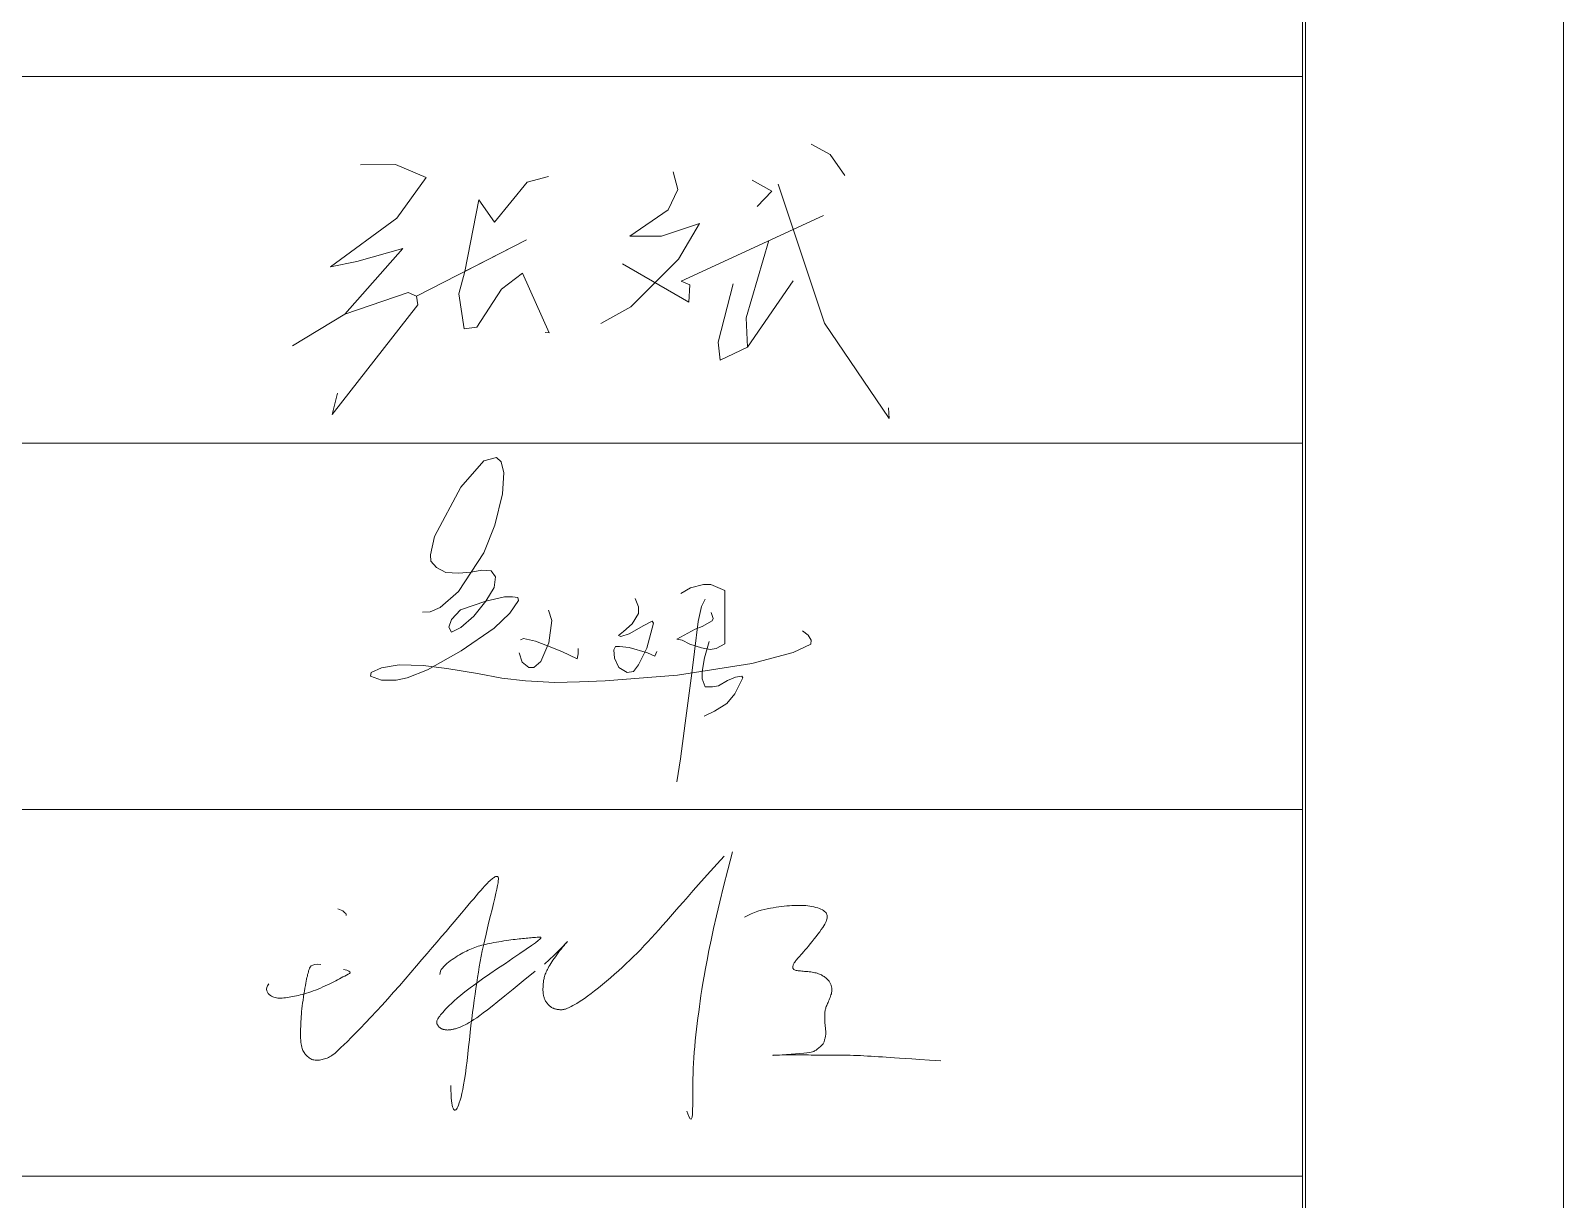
# Model space of a CAD drawing. Header units: millimetres. Extents: x 72 to 17970, y 150 to 12750.
# Drawn here: x 17083 to 17970, y 3314 to 3989 of the extents above; entities that cross this region are included whole.
import ezdxf

# ---------------------------------------------------------------- set-up
doc = ezdxf.new("R2010")
doc.units = ezdxf.units.MM
doc.linetypes.add('XKITLINE00', pattern=[0])
doc.layers.add('DrawingSheet', color=5, linetype='Continuous', lineweight=0)
doc.layers.add('OtherObjectType', color=1, linetype='Continuous', lineweight=0)

# ---------------------------------------------------------------- blocks, each defined once
blk = doc.blocks.new('*A3')
at = {"layer": 'DrawingSheet', "color": 5, "linetype": 'XKITLINE00', "lineweight": 0}
blk.add_line((17970, 150), (17970, 12750), dxfattribs=at)
blk = doc.blocks.new('*A5')
at = {"layer": 'OtherObjectType', "color": 7, "linetype": 'XKITLINE00', "lineweight": 0}
for p, q in [((17970, 150), (17970, 12750)), ((17819.07, 12608.93), (17819.07, 288)), ((17820.92, 12610.47), (17820.92, 289.54)), ((16197, 3962.71), (17819.07, 3962.71)), ((17534.91, 3923.67), (17545.99, 3917.74)), ((17274.27, 3911.62), (17294.44, 3911.91)), ((17294.44, 3911.91), (17312.35, 3904.45)), ((17545.99, 3917.74), (17554.35, 3905.51)), ((17312.35, 3904.45), (17295.35, 3880.8)), ((17351.86, 3878.46), (17370.6, 3901.75)), ((17370.6, 3901.75), (17382.95, 3905.01)), ((17455.07, 3907.56), (17457.87, 3897.41)), ((17500.86, 3902.76), (17512.27, 3896.43)), ((17457.87, 3897.41), (17452.31, 3885.73)), ((17512.27, 3896.43), (17503.79, 3887.55)), ((17515.89, 3900.47), (17542.65, 3820.15)), ((17334.68, 3850.02), (17342.74, 3891.48)), ((17342.74, 3891.48), (17351.86, 3878.46)), ((17452.31, 3885.73), (17430.03, 3870.44)), ((17295.35, 3880.8), (17256.92, 3852.7)), ((17448.41, 3870.45), (17470.27, 3877.73)), ((17470.27, 3877.73), (17458.19, 3857.14)), ((17459.73, 3844.35), (17542.08, 3882.45)), ((17306.7, 3835.74), (17370.37, 3868.24)), ((17370.37, 3868.24), (17334.68, 3850.02)), ((17430.03, 3870.44), (17448.41, 3870.45)), ((17497.41, 3823.13), (17510.55, 3867.86)), ((17298.84, 3863.34), (17265.28, 3825.25)), ((17272.18, 3855.74), (17298.84, 3863.34)), ((17298.84, 3863.34), (17298.84, 3863.34)), ((17458.19, 3857.14), (17430.61, 3829.54)), ((17256.92, 3852.7), (17272.18, 3855.74)), ((17334.68, 3850.02), (17331.23, 3837.07)), ((17355.92, 3839.81), (17367.98, 3849.07)), ((17367.98, 3849.07), (17383.45, 3814.5)), ((17425.83, 3854.5), (17464.13, 3832.22)), ((17341.51, 3817.86), (17355.92, 3839.81)), ((17464.69, 3842.29), (17459.73, 3844.35)), ((17464.13, 3832.22), (17464.69, 3842.29)), ((17489.87, 3842.91), (17481.09, 3809.06)), ((17498.11, 3806.2), (17524.59, 3844.56)), ((17307.4, 3830.74), (17257.87, 3767.38)), ((17265.28, 3825.25), (17301.79, 3837.79)), ((17301.79, 3837.79), (17306.7, 3835.74)), ((17306.7, 3835.74), (17307.4, 3830.74)), ((17331.23, 3837.07), (17334.22, 3816.92)), ((17265.28, 3825.25), (17235, 3806.98)), ((17235, 3806.98), (17265.28, 3825.25)), ((17430.61, 3829.54), (17413.27, 3819.85)), ((17498.11, 3806.2), (17497.41, 3823.13)), ((17334.22, 3816.92), (17341.51, 3817.86)), ((17383.45, 3814.5), (17381.13, 3814.72)), ((17542.65, 3820.15), (17580, 3765)), ((17481.09, 3809.06), (17482.4, 3798.75)), ((17482.4, 3798.75), (17498.11, 3806.2)), ((17257.87, 3767.38), (17260.94, 3779.7)), ((17580, 3765), (17579.58, 3771.25)), ((16197, 3750.82), (17819.07, 3750.82)), ((17352.92, 3742.48), (17345.6, 3740.56)), ((17355.65, 3740.05), (17352.92, 3742.48)), ((17345.6, 3740.56), (17332.28, 3725.34)), ((17357.21, 3733.62), (17355.65, 3740.05)), ((17356.38, 3721.45), (17357.21, 3733.62)), ((17332.28, 3725.34), (17317.09, 3696.79)), ((17352.03, 3703.29), (17356.38, 3721.45)), ((17317.09, 3696.79), (17314.68, 3686.15)), ((17345.69, 3687.35), (17352.03, 3703.29)), ((17314.68, 3686.15), (17314.98, 3682.44)), ((17314.98, 3682.44), (17318.18, 3678.87)), ((17330.89, 3664.92), (17345.69, 3687.35)), ((17318.18, 3678.87), (17323.58, 3675.98)), ((17323.58, 3675.98), (17331.02, 3675.58)), ((17331.02, 3675.58), (17338.29, 3676.13)), ((17338.29, 3676.13), (17344.39, 3677.33)), ((17344.39, 3677.33), (17349.83, 3676.95)), ((17349.83, 3676.95), (17352.37, 3673.56)), ((17352.37, 3673.56), (17351.52, 3667.33)), ((17320.45, 3655.72), (17330.89, 3664.92)), ((17351.52, 3667.33), (17346.76, 3659.33)), ((17346.76, 3659.33), (17357.5, 3661.84)), ((17357.5, 3661.84), (17362.17, 3661.84)), ((17362.17, 3661.84), (17365.32, 3661.52)), ((17365.32, 3661.52), (17365.65, 3659.74)), ((17459.64, 3663.83), (17465.09, 3667.07)), ((17465.09, 3667.07), (17472.59, 3669)), ((17472.59, 3669), (17476.82, 3669)), ((17476.82, 3669), (17484.97, 3665.6)), ((17484.97, 3665.6), (17484.97, 3634.68)), ((17310.13, 3653.13), (17314.61, 3653.25)), ((17314.61, 3653.25), (17320.45, 3655.72)), ((17326.82, 3648.82), (17332.18, 3654.46)), ((17332.18, 3654.46), (17346.76, 3659.33)), ((17346.76, 3659.33), (17339.8, 3650.83)), ((17360.66, 3652.39), (17351.66, 3643.81)), ((17365.65, 3659.74), (17360.66, 3652.39)), ((17383.01, 3654.14), (17385.03, 3648.21)), ((17433.2, 3660.97), (17435.06, 3656.06)), ((17435.06, 3656.06), (17435.06, 3652.22)), ((17471.49, 3656.31), (17469.59, 3647.61)), ((17473.71, 3660.62), (17471.49, 3656.31)), ((17478.21, 3649.37), (17477.04, 3652.78)), ((17325.41, 3644.44), (17326.82, 3648.82)), ((17326.92, 3641.54), (17325.41, 3644.44)), ((17332.38, 3644.11), (17326.92, 3641.54)), ((17339.8, 3650.83), (17332.38, 3644.11)), ((17351.66, 3643.81), (17332.48, 3630.67)), ((17385.03, 3648.21), (17383.26, 3635.39)), ((17431.32, 3646.29), (17426.45, 3641.81)), ((17429.61, 3640.56), (17438.21, 3645.29)), ((17435.06, 3652.22), (17431.32, 3646.29)), ((17438.21, 3645.29), (17443, 3647.94)), ((17443.75, 3646.71), (17439.93, 3632.28)), ((17443, 3647.94), (17443.75, 3646.71)), ((17469.59, 3647.61), (17467.42, 3630.28)), ((17467.91, 3643.15), (17471.85, 3644.7)), ((17471.85, 3644.7), (17477.6, 3647.96)), ((17477.6, 3647.96), (17478.21, 3649.37)), ((17366.73, 3637.01), (17368.54, 3637.82)), ((17368.54, 3637.82), (17375.55, 3636.24)), ((17375.55, 3636.24), (17382.44, 3633.52)), ((17383.26, 3635.39), (17378.52, 3624.57)), ((17426.45, 3641.81), (17423.57, 3639.51)), ((17423.57, 3639.51), (17424.88, 3638.93)), ((17424.88, 3638.93), (17429.61, 3640.56)), ((17457.26, 3637.49), (17467.91, 3643.15)), ((17460.39, 3636.87), (17457.26, 3637.49)), ((17464.78, 3634.64), (17460.39, 3636.87)), ((17475.96, 3636.04), (17473.24, 3626.66)), ((17484.97, 3634.68), (17479.91, 3632.13)), ((17533.26, 3639.75), (17529.87, 3642.21)), ((17535, 3636.92), (17533.26, 3639.75)), ((17534.75, 3634.59), (17535, 3636.92)), ((17332.48, 3630.67), (17313.01, 3619.7)), ((17367.73, 3624.14), (17366.07, 3629.55)), ((17382.44, 3633.52), (17390.82, 3630.31)), ((17390.82, 3630.31), (17399.54, 3626.15)), ((17399.54, 3626.15), (17400.2, 3629.02)), ((17400.2, 3629.02), (17400.2, 3632.13)), ((17420.82, 3631.2), (17421.84, 3633.25)), ((17421.19, 3626.5), (17420.82, 3631.2)), ((17423.78, 3621.1), (17421.19, 3626.5)), ((17421.84, 3633.25), (17424.04, 3633.25)), ((17424.04, 3633.25), (17429.7, 3632.53)), ((17429.7, 3632.53), (17440.23, 3629.57)), ((17439.93, 3632.28), (17435.05, 3622.54)), ((17440.23, 3629.57), (17444.43, 3627.66)), ((17444.43, 3627.66), (17445.72, 3630.23)), ((17471.52, 3632.41), (17464.78, 3634.64)), ((17467.42, 3630.28), (17465.93, 3617.86)), ((17476.47, 3631.49), (17471.52, 3632.41)), ((17473.24, 3626.66), (17471.86, 3618.8)), ((17479.91, 3632.13), (17476.47, 3631.49)), ((17500.56, 3623.42), (17524.5, 3629.69)), ((17524.5, 3629.69), (17534.75, 3634.59)), ((17280, 3616.08), (17280.44, 3618.1)), ((17280.44, 3618.1), (17286.51, 3620.86)), ((17286.51, 3620.86), (17296.6, 3622.65)), ((17296.6, 3622.65), (17310.48, 3622.27)), ((17313.01, 3619.7), (17301.25, 3615.1)), ((17310.48, 3622.27), (17324.29, 3620.5)), ((17324.29, 3620.5), (17341.92, 3617.65)), ((17341.92, 3617.65), (17356.11, 3614.89)), ((17371.57, 3621.08), (17367.73, 3624.14)), ((17374.59, 3621.08), (17371.57, 3621.08)), ((17378.52, 3624.57), (17374.59, 3621.08)), ((17428.5, 3618.21), (17423.78, 3621.1)), ((17432.11, 3618.83), (17428.5, 3618.21)), ((17435.05, 3622.54), (17432.11, 3618.83)), ((17457.66, 3616.64), (17500.56, 3623.42)), ((17465.93, 3617.86), (17462.16, 3588.88)), ((17471.86, 3618.8), (17471.98, 3614.55)), ((17286.37, 3613.65), (17280, 3616.08)), ((17294.82, 3613.65), (17286.37, 3613.65)), ((17301.25, 3615.1), (17294.82, 3613.65)), ((17356.11, 3614.89), (17369.77, 3613.3)), ((17369.77, 3613.3), (17386.68, 3612.42)), ((17386.68, 3612.42), (17400.9, 3612.77)), ((17400.9, 3612.77), (17415.89, 3613.36)), ((17415.89, 3613.36), (17457.66, 3616.64)), ((17471.98, 3614.55), (17473.71, 3609.93)), ((17473.71, 3609.93), (17477.84, 3609.93)), ((17477.84, 3609.93), (17481.43, 3610.39)), ((17481.43, 3610.39), (17486.57, 3613.6)), ((17486.57, 3613.6), (17491.15, 3615.4)), ((17495.36, 3615.01), (17490.87, 3605.74)), ((17491.15, 3615.4), (17494.77, 3615.98)), ((17494.77, 3615.98), (17495.36, 3615.01)), ((17486.14, 3600.2), (17479.1, 3595.86)), ((17490.87, 3605.74), (17486.14, 3600.2)), ((17479.1, 3595.86), (17473, 3592.87)), ((17462.16, 3588.88), (17459.43, 3568.32)), ((17459.43, 3568.32), (17457.16, 3555)), ((16197, 3538.93), (17819.07, 3538.93)), ((17480.56, 3507.47), (17484.72, 3512)), ((17489.45, 3514.45), (17486.7, 3504.06)), ((17473.14, 3499.27), (17476.71, 3503.24)), ((17476.71, 3503.24), (17480.56, 3507.47)), ((17486.7, 3504.06), (17484.26, 3494.47)), ((17343.84, 3492.15), (17344.96, 3493.43)), ((17344.96, 3493.43), (17345.97, 3494.55)), ((17345.97, 3494.55), (17346.88, 3495.53)), ((17346.88, 3495.53), (17347.69, 3496.38)), ((17347.69, 3496.38), (17348.41, 3497.1)), ((17348.41, 3497.1), (17349.06, 3497.72)), ((17349.06, 3497.72), (17349.65, 3498.25)), ((17349.65, 3498.25), (17350.18, 3498.7)), ((17350.18, 3498.7), (17350.68, 3499.09)), ((17350.68, 3499.09), (17351.14, 3499.43)), ((17351.14, 3499.43), (17351.56, 3499.72)), ((17351.56, 3499.72), (17351.96, 3499.95)), ((17351.96, 3499.95), (17352.33, 3500.13)), ((17352.33, 3500.13), (17352.67, 3500.25)), ((17353.17, 3492.93), (17352.62, 3490.49)), ((17352.67, 3500.25), (17352.98, 3500.31)), ((17352.98, 3500.31), (17353.25, 3500.3)), ((17353.58, 3494.94), (17353.17, 3492.93)), ((17353.25, 3500.3), (17353.5, 3500.22)), ((17353.5, 3500.22), (17353.72, 3500.07)), ((17353.85, 3496.54), (17353.58, 3494.94)), ((17353.72, 3500.07), (17353.9, 3499.79)), ((17354, 3497.77), (17353.85, 3496.54)), ((17353.9, 3499.79), (17354.01, 3499.35)), ((17354.05, 3498.69), (17354, 3497.77)), ((17354.01, 3499.35), (17354.05, 3498.69)), ((17466.72, 3492.05), (17469.82, 3495.55)), ((17469.82, 3495.55), (17473.14, 3499.27)), ((17484.26, 3494.47), (17482.1, 3485.64)), ((17336.45, 3483.46), (17338.16, 3485.49)), ((17338.16, 3485.49), (17339.75, 3487.37)), ((17339.75, 3487.37), (17341.23, 3489.12)), ((17341.23, 3489.12), (17342.59, 3490.71)), ((17342.59, 3490.71), (17343.84, 3492.15)), ((17351.18, 3484.53), (17350.34, 3481.17)), ((17351.95, 3487.66), (17351.18, 3484.53)), ((17352.62, 3490.49), (17351.95, 3487.66)), ((17458.47, 3482.62), (17461.07, 3485.61)), ((17461.07, 3485.61), (17463.81, 3488.74)), ((17463.81, 3488.74), (17466.72, 3492.05)), ((17482.1, 3485.64), (17480.19, 3477.55)), ((17261.09, 3481.56), (17262.17, 3481.19)), ((17262.17, 3481.19), (17263.14, 3480.76)), ((17263.14, 3480.76), (17263.99, 3480.3)), ((17263.99, 3480.3), (17264.71, 3479.8)), ((17264.71, 3479.8), (17265.29, 3479.28)), ((17265.29, 3479.28), (17265.72, 3478.75)), ((17265.72, 3478.75), (17265.99, 3478.21)), ((17265.99, 3478.21), (17266.08, 3477.68)), ((17328.45, 3474.01), (17330.62, 3476.57)), ((17330.62, 3476.57), (17332.68, 3478.99)), ((17332.68, 3478.99), (17334.62, 3481.29)), ((17334.62, 3481.29), (17336.45, 3483.46)), ((17349.47, 3477.65), (17348.58, 3474.06)), ((17350.34, 3481.17), (17349.47, 3477.65)), ((17451.25, 3474.36), (17453.57, 3477.01)), ((17453.57, 3477.01), (17455.97, 3479.76)), ((17455.97, 3479.76), (17458.47, 3482.62)), ((17480.19, 3477.55), (17478.52, 3470.16)), ((17496.41, 3476.68), (17498.36, 3477.75)), ((17498.36, 3477.75), (17500.29, 3478.67)), ((17500.29, 3478.67), (17502.2, 3479.45)), ((17502.2, 3479.45), (17504.09, 3480.11)), ((17504.09, 3480.11), (17505.96, 3480.67)), ((17505.96, 3480.67), (17507.79, 3481.14)), ((17507.79, 3481.14), (17509.59, 3481.54)), ((17509.59, 3481.54), (17511.34, 3481.88)), ((17511.34, 3481.88), (17513.04, 3482.18)), ((17513.04, 3482.18), (17514.69, 3482.45)), ((17514.69, 3482.45), (17516.3, 3482.68)), ((17516.3, 3482.68), (17517.87, 3482.88)), ((17517.87, 3482.88), (17519.4, 3483.05)), ((17519.4, 3483.05), (17520.9, 3483.19)), ((17520.9, 3483.19), (17522.36, 3483.3)), ((17522.36, 3483.3), (17523.79, 3483.4)), ((17523.79, 3483.4), (17525.18, 3483.47)), ((17525.18, 3483.47), (17526.56, 3483.52)), ((17526.56, 3483.52), (17527.9, 3483.54)), ((17527.9, 3483.54), (17529.22, 3483.53)), ((17529.22, 3483.53), (17530.51, 3483.48)), ((17530.51, 3483.48), (17531.77, 3483.4)), ((17531.77, 3483.4), (17533.01, 3483.28)), ((17533.01, 3483.28), (17534.23, 3483.12)), ((17534.23, 3483.12), (17535.42, 3482.9)), ((17535.42, 3482.9), (17536.57, 3482.65)), ((17536.57, 3482.65), (17537.68, 3482.36)), ((17537.68, 3482.36), (17538.73, 3482.03)), ((17538.73, 3482.03), (17539.71, 3481.67)), ((17539.71, 3481.67), (17540.6, 3481.29)), ((17540.6, 3481.29), (17541.41, 3480.89)), ((17541.41, 3480.89), (17542.1, 3480.47)), ((17542.1, 3480.47), (17542.69, 3480.03)), ((17542.69, 3480.03), (17543.16, 3479.58)), ((17543.16, 3479.58), (17543.53, 3479.12)), ((17543.53, 3479.12), (17543.82, 3478.65)), ((17543.82, 3478.65), (17544.02, 3478.16)), ((17544.07, 3475.53), (17543.9, 3474.93)), ((17544.02, 3478.16), (17544.15, 3477.66)), ((17544.17, 3476.1), (17544.07, 3475.53)), ((17544.15, 3477.66), (17544.21, 3477.15)), ((17544.21, 3476.63), (17544.17, 3476.1)), ((17544.21, 3477.15), (17544.21, 3476.63)), ((17321.2, 3465.51), (17323.74, 3468.48)), ((17323.74, 3468.48), (17326.15, 3471.31)), ((17326.15, 3471.31), (17328.45, 3474.01)), ((17346.87, 3466.95), (17346.1, 3463.58)), ((17347.7, 3470.47), (17346.87, 3466.95)), ((17348.58, 3474.06), (17347.7, 3470.47)), ((17442.57, 3464.67), (17444.68, 3466.98)), ((17444.68, 3466.98), (17446.81, 3469.35)), ((17446.81, 3469.35), (17449, 3471.81)), ((17449, 3471.81), (17451.25, 3474.36)), ((17478.52, 3470.16), (17477.06, 3463.43)), ((17538.86, 3466.91), (17537.79, 3465.51)), ((17539.87, 3468.27), (17538.86, 3466.91)), ((17540.8, 3469.55), (17539.87, 3468.27)), ((17541.61, 3470.73), (17540.8, 3469.55)), ((17542.3, 3471.78), (17541.61, 3470.73)), ((17542.86, 3472.71), (17542.3, 3471.78)), ((17543.3, 3473.53), (17542.86, 3472.71)), ((17543.65, 3474.27), (17543.3, 3473.53)), ((17543.9, 3474.93), (17543.65, 3474.27)), ((17312.84, 3455.72), (17315.76, 3459.13)), ((17315.76, 3459.13), (17318.54, 3462.39)), ((17318.54, 3462.39), (17321.2, 3465.51)), ((17335.57, 3457.12), (17336.55, 3457.59)), ((17336.55, 3457.59), (17337.53, 3458.03)), ((17337.53, 3458.03), (17338.5, 3458.44)), ((17338.5, 3458.44), (17339.46, 3458.83)), ((17339.46, 3458.83), (17340.43, 3459.19)), ((17340.43, 3459.19), (17341.4, 3459.53)), ((17341.4, 3459.53), (17342.38, 3459.85)), ((17342.38, 3459.85), (17343.37, 3460.15)), ((17343.37, 3460.15), (17344.39, 3460.44)), ((17344.39, 3460.44), (17345.44, 3460.71)), ((17345.39, 3460.32), (17344.73, 3457.16)), ((17346.1, 3463.58), (17345.39, 3460.32)), ((17345.44, 3460.71), (17346.53, 3460.98)), ((17346.53, 3460.98), (17347.67, 3461.23)), ((17347.67, 3461.23), (17348.86, 3461.48)), ((17348.86, 3461.48), (17350.13, 3461.73)), ((17350.13, 3461.73), (17351.46, 3461.98)), ((17351.46, 3461.98), (17352.85, 3462.23)), ((17352.85, 3462.23), (17354.28, 3462.48)), ((17354.28, 3462.48), (17355.73, 3462.71)), ((17355.73, 3462.71), (17357.17, 3462.94)), ((17357.17, 3462.94), (17358.6, 3463.16)), ((17358.6, 3463.16), (17359.99, 3463.36)), ((17359.99, 3463.36), (17361.32, 3463.54)), ((17361.32, 3463.54), (17362.58, 3463.71)), ((17362.58, 3463.71), (17363.77, 3463.86)), ((17363.77, 3463.86), (17364.91, 3463.99)), ((17364.91, 3463.99), (17365.99, 3464.11)), ((17365.99, 3464.11), (17367.04, 3464.22)), ((17370.13, 3458.17), (17366.5, 3455.69)), ((17367.04, 3464.22), (17368.06, 3464.33)), ((17368.06, 3464.33), (17369.05, 3464.42)), ((17369.05, 3464.42), (17370.04, 3464.52)), ((17370.04, 3464.52), (17371.02, 3464.61)), ((17373.15, 3460.27), (17370.13, 3458.17)), ((17371.02, 3464.61), (17371.98, 3464.71)), ((17371.98, 3464.71), (17372.93, 3464.8)), ((17372.93, 3464.8), (17373.86, 3464.88)), ((17375.43, 3461.92), (17373.15, 3460.27)), ((17373.86, 3464.88), (17374.75, 3464.96)), ((17374.75, 3464.96), (17375.59, 3465.03)), ((17377.03, 3463.16), (17375.43, 3461.92)), ((17375.59, 3465.03), (17376.39, 3465.1)), ((17376.39, 3465.1), (17377.13, 3465.15)), ((17378.02, 3464.05), (17377.03, 3463.16)), ((17377.13, 3465.15), (17377.8, 3465.18)), ((17377.8, 3465.18), (17378.31, 3465.15)), ((17378.51, 3464.63), (17378.02, 3464.05)), ((17378.31, 3465.15), (17378.57, 3464.98)), ((17378.57, 3464.98), (17378.51, 3464.63)), ((17388.29, 3456.73), (17390.09, 3458.53)), ((17390.29, 3458.27), (17389.41, 3457.15)), ((17390.09, 3458.53), (17391.54, 3460.03)), ((17391.17, 3459.36), (17390.29, 3458.27)), ((17392.01, 3460.37), (17391.17, 3459.36)), ((17391.54, 3460.03), (17392.63, 3461.2)), ((17392.74, 3461.25), (17392.01, 3460.37)), ((17392.63, 3461.2), (17393.39, 3462.04)), ((17393.34, 3461.96), (17392.74, 3461.25)), ((17393.74, 3462.44), (17393.34, 3461.96)), ((17393.39, 3462.04), (17393.81, 3462.52)), ((17393.92, 3462.64), (17393.74, 3462.44)), ((17393.81, 3462.52), (17393.92, 3462.64)), ((17434.32, 3455.99), (17436.38, 3458.1)), ((17436.38, 3458.1), (17438.44, 3460.24)), ((17438.44, 3460.24), (17440.5, 3462.43)), ((17440.5, 3462.43), (17442.57, 3464.67)), ((17475.8, 3457.35), (17474.72, 3451.87)), ((17477.06, 3463.43), (17475.8, 3457.35)), ((17531.43, 3457.73), (17530.55, 3456.72)), ((17532.38, 3458.83), (17531.43, 3457.73)), ((17533.38, 3460.02), (17532.38, 3458.83)), ((17534.45, 3461.32), (17533.38, 3460.02)), ((17535.56, 3462.68), (17534.45, 3461.32)), ((17536.68, 3464.09), (17535.56, 3462.68)), ((17537.79, 3465.51), (17536.68, 3464.09)), ((17245.8, 3448.49), (17245.2, 3447.89)), ((17246.66, 3448.97), (17245.8, 3448.49)), ((17247.84, 3449.31), (17246.66, 3448.97)), ((17249.41, 3449.46), (17247.84, 3449.31)), ((17251.43, 3449.4), (17249.41, 3449.46)), ((17303.42, 3444.73), (17306.65, 3448.49)), ((17306.65, 3448.49), (17309.8, 3452.16)), ((17309.8, 3452.16), (17312.84, 3455.72)), ((17322.41, 3448.16), (17323.27, 3449.01)), ((17323.27, 3449.01), (17324.21, 3449.84)), ((17324.21, 3449.84), (17325.2, 3450.63)), ((17325.2, 3450.63), (17326.22, 3451.41)), ((17326.22, 3451.41), (17327.25, 3452.16)), ((17327.25, 3452.16), (17328.3, 3452.89)), ((17328.3, 3452.89), (17329.36, 3453.59)), ((17329.36, 3453.59), (17330.42, 3454.26)), ((17330.42, 3454.26), (17331.48, 3454.9)), ((17331.48, 3454.9), (17332.52, 3455.5)), ((17332.52, 3455.5), (17333.56, 3456.08)), ((17333.56, 3456.08), (17334.57, 3456.61)), ((17334.57, 3456.61), (17335.57, 3457.12)), ((17343.55, 3451.04), (17343.01, 3448.01)), ((17344.12, 3454.08), (17343.55, 3451.04)), ((17344.73, 3457.16), (17344.12, 3454.08)), ((17358.06, 3450), (17353.57, 3446.97)), ((17362.42, 3452.94), (17358.06, 3450)), ((17366.5, 3455.69), (17362.42, 3452.94)), ((17380.66, 3449.63), (17383.58, 3452.26)), ((17383.8, 3448.98), (17383.3, 3448.12)), ((17383.58, 3452.26), (17386.12, 3454.63)), ((17384.34, 3449.88), (17383.8, 3448.98)), ((17384.94, 3450.82), (17384.34, 3449.88)), ((17385.57, 3451.8), (17384.94, 3450.82)), ((17386.25, 3452.82), (17385.57, 3451.8)), ((17386.12, 3454.63), (17388.29, 3456.73)), ((17386.98, 3453.86), (17386.25, 3452.82)), ((17387.75, 3454.94), (17386.98, 3453.86)), ((17388.56, 3456.03), (17387.75, 3454.94)), ((17389.41, 3457.15), (17388.56, 3456.03)), ((17425.8, 3447.8), (17427.99, 3449.83)), ((17427.99, 3449.83), (17430.13, 3451.87)), ((17430.13, 3451.87), (17432.24, 3453.92)), ((17432.24, 3453.92), (17434.32, 3455.99)), ((17474.72, 3451.87), (17473.79, 3446.97)), ((17524.47, 3448.7), (17524.39, 3448.31)), ((17524.59, 3449.09), (17524.47, 3448.7)), ((17524.75, 3449.48), (17524.59, 3449.09)), ((17524.94, 3449.88), (17524.75, 3449.48)), ((17525.18, 3450.29), (17524.94, 3449.88)), ((17525.46, 3450.73), (17525.18, 3450.29)), ((17525.79, 3451.19), (17525.46, 3450.73)), ((17526.17, 3451.69), (17525.79, 3451.19)), ((17526.61, 3452.23), (17526.17, 3451.69)), ((17527.11, 3452.82), (17526.61, 3452.23)), ((17527.67, 3453.47), (17527.11, 3452.82)), ((17528.3, 3454.17), (17527.67, 3453.47)), ((17528.99, 3454.95), (17528.3, 3454.17)), ((17529.74, 3455.79), (17528.99, 3454.95)), ((17530.55, 3456.72), (17529.74, 3455.79)), ((17242.89, 3439.73), (17242.65, 3438.49)), ((17243.11, 3440.82), (17242.89, 3439.73)), ((17243.32, 3441.8), (17243.11, 3440.82)), ((17243.53, 3442.68), (17243.32, 3441.8)), ((17243.72, 3443.5), (17243.53, 3442.68)), ((17243.92, 3444.27), (17243.72, 3443.5)), ((17244.11, 3445.01), (17243.92, 3444.27)), ((17244.3, 3445.74), (17244.11, 3445.01)), ((17244.51, 3446.49), (17244.3, 3445.74)), ((17244.79, 3447.21), (17244.51, 3446.49)), ((17245.2, 3447.89), (17244.79, 3447.21)), ((17258.84, 3439.38), (17259.95, 3439.95)), ((17259.95, 3439.95), (17261.02, 3440.52)), ((17261.02, 3440.52), (17262.07, 3441.07)), ((17262.07, 3441.07), (17263.11, 3441.61)), ((17263.11, 3441.61), (17264.14, 3442.14)), ((17264.14, 3442.14), (17265.17, 3442.66)), ((17266.37, 3446.04), (17264.36, 3446.51)), ((17265.17, 3442.66), (17266.19, 3443.16)), ((17266.19, 3443.16), (17267.12, 3443.66)), ((17267.61, 3445.57), (17266.37, 3446.04)), ((17267.12, 3443.66), (17267.84, 3444.14)), ((17268.19, 3445.1), (17267.61, 3445.57)), ((17267.84, 3444.14), (17268.23, 3444.62)), ((17268.23, 3444.62), (17268.19, 3445.1)), ((17296.78, 3437.09), (17300.12, 3440.92)), ((17300.12, 3440.92), (17303.42, 3444.73)), ((17320.23, 3443.48), (17320.29, 3444.48)), ((17320.29, 3444.48), (17320.57, 3445.45)), ((17320.57, 3445.45), (17321.03, 3446.38)), ((17321.03, 3446.38), (17321.65, 3447.29)), ((17321.65, 3447.29), (17322.41, 3448.16)), ((17344.88, 3441), (17341, 3438.26)), ((17341.99, 3441.88), (17341.5, 3438.74)), ((17342.49, 3444.96), (17341.99, 3441.88)), ((17343.01, 3448.01), (17342.49, 3444.96)), ((17349.12, 3443.94), (17344.88, 3441)), ((17353.57, 3446.97), (17349.12, 3443.94)), ((17362.62, 3435.1), (17368.42, 3439.86)), ((17368.42, 3439.86), (17375.3, 3445.54)), ((17380.2, 3440.14), (17380.12, 3439.56)), ((17380.3, 3440.71), (17380.2, 3440.14)), ((17380.42, 3441.29), (17380.3, 3440.71)), ((17380.57, 3441.88), (17380.42, 3441.29)), ((17380.73, 3442.48), (17380.57, 3441.88)), ((17380.93, 3443.1), (17380.73, 3442.48)), ((17381.16, 3443.73), (17380.93, 3443.1)), ((17381.42, 3444.39), (17381.16, 3443.73)), ((17381.72, 3445.07), (17381.42, 3444.39)), ((17382.05, 3445.78), (17381.72, 3445.07)), ((17382.43, 3446.53), (17382.05, 3445.78)), ((17382.84, 3447.3), (17382.43, 3446.53)), ((17383.3, 3448.12), (17382.84, 3447.3)), ((17414.19, 3437.73), (17416.53, 3439.67)), ((17416.53, 3439.67), (17418.89, 3441.67)), ((17418.89, 3441.67), (17421.24, 3443.71)), ((17421.24, 3443.71), (17423.55, 3445.76)), ((17423.55, 3445.76), (17425.8, 3447.8)), ((17472.99, 3442.55), (17472.3, 3438.55)), ((17473.79, 3446.97), (17472.99, 3442.55)), ((17524.39, 3448.31), (17524.35, 3447.94)), ((17524.35, 3447.94), (17524.37, 3447.59)), ((17524.37, 3447.59), (17524.43, 3447.25)), ((17524.43, 3447.25), (17524.56, 3446.94)), ((17524.56, 3446.94), (17524.75, 3446.67)), ((17524.75, 3446.67), (17525.01, 3446.43)), ((17525.01, 3446.43), (17525.34, 3446.23)), ((17525.34, 3446.23), (17525.75, 3446.06)), ((17525.75, 3446.06), (17526.22, 3445.93)), ((17526.22, 3445.93), (17526.76, 3445.82)), ((17526.76, 3445.82), (17527.35, 3445.73)), ((17527.35, 3445.73), (17528.01, 3445.65)), ((17528.01, 3445.65), (17528.73, 3445.59)), ((17528.73, 3445.59), (17529.49, 3445.52)), ((17529.49, 3445.52), (17530.31, 3445.45)), ((17530.31, 3445.45), (17531.16, 3445.38)), ((17531.16, 3445.38), (17532.03, 3445.3)), ((17532.03, 3445.3), (17532.92, 3445.21)), ((17532.92, 3445.21), (17533.81, 3445.11)), ((17533.81, 3445.11), (17534.68, 3445.01)), ((17534.68, 3445.01), (17535.53, 3444.88)), ((17535.53, 3444.88), (17536.34, 3444.75)), ((17536.34, 3444.75), (17537.1, 3444.6)), ((17537.1, 3444.6), (17537.81, 3444.43)), ((17537.81, 3444.43), (17538.49, 3444.24)), ((17538.49, 3444.24), (17539.12, 3444.03)), ((17539.12, 3444.03), (17539.72, 3443.81)), ((17539.72, 3443.81), (17540.3, 3443.56)), ((17540.3, 3443.56), (17540.86, 3443.28)), ((17540.86, 3443.28), (17541.4, 3442.99)), ((17541.4, 3442.99), (17541.92, 3442.66)), ((17541.92, 3442.66), (17542.44, 3442.32)), ((17542.44, 3442.32), (17542.93, 3441.96)), ((17542.93, 3441.96), (17543.4, 3441.59)), ((17543.4, 3441.59), (17543.84, 3441.2)), ((17543.84, 3441.2), (17544.25, 3440.82)), ((17544.25, 3440.82), (17544.63, 3440.43)), ((17544.63, 3440.43), (17544.97, 3440.04)), ((17544.97, 3440.04), (17545.27, 3439.66)), ((17545.27, 3439.66), (17545.53, 3439.29)), ((17220.1, 3436.01), (17220, 3435.04)), ((17220, 3435.04), (17220.14, 3434.14)), ((17220.47, 3437.07), (17220.1, 3436.01)), ((17220.14, 3434.14), (17220.47, 3433.33)), ((17221.17, 3438.21), (17220.47, 3437.07)), ((17220.47, 3433.33), (17220.94, 3432.62)), ((17220.94, 3432.62), (17221.52, 3431.99)), ((17221.52, 3431.99), (17222.16, 3431.45)), ((17222.16, 3431.45), (17222.82, 3431.01)), ((17222.82, 3431.01), (17223.51, 3430.66)), ((17233.99, 3430.58), (17235.05, 3430.77)), ((17235.05, 3430.77), (17236.13, 3430.98)), ((17236.13, 3430.98), (17237.23, 3431.21)), ((17237.23, 3431.21), (17238.34, 3431.45)), ((17238.34, 3431.45), (17239.48, 3431.72)), ((17239.48, 3431.72), (17240.64, 3432.02)), ((17240.64, 3432.02), (17241.83, 3432.34)), ((17241.58, 3432.29), (17241.31, 3430.56)), ((17241.85, 3433.98), (17241.58, 3432.29)), ((17241.83, 3432.34), (17243.06, 3432.71)), ((17242.12, 3435.6), (17241.85, 3433.98)), ((17242.39, 3437.11), (17242.12, 3435.6)), ((17242.65, 3438.49), (17242.39, 3437.11)), ((17243.06, 3432.71), (17244.32, 3433.11)), ((17244.32, 3433.11), (17245.62, 3433.55)), ((17245.62, 3433.55), (17246.97, 3434.05)), ((17246.97, 3434.05), (17248.34, 3434.58)), ((17248.34, 3434.58), (17249.73, 3435.14)), ((17249.73, 3435.14), (17251.13, 3435.73)), ((17251.13, 3435.73), (17252.51, 3436.34)), ((17252.51, 3436.34), (17253.87, 3436.95)), ((17253.87, 3436.95), (17255.2, 3437.57)), ((17255.2, 3437.57), (17256.47, 3438.19)), ((17256.47, 3438.19), (17257.68, 3438.79)), ((17257.68, 3438.79), (17258.84, 3439.38)), ((17290.07, 3429.52), (17293.43, 3433.28)), ((17293.43, 3433.28), (17296.78, 3437.09)), ((17332.24, 3431.6), (17330.14, 3429.84)), ((17334.71, 3433.57), (17332.24, 3431.6)), ((17337.62, 3435.79), (17334.71, 3433.57)), ((17341, 3438.26), (17337.62, 3435.79)), ((17340.53, 3432.2), (17340.05, 3428.79)), ((17341.01, 3435.51), (17340.53, 3432.2)), ((17341.5, 3438.74), (17341.01, 3435.51)), ((17353.74, 3427.89), (17357.77, 3431.14)), ((17357.77, 3431.14), (17362.62, 3435.1)), ((17379.83, 3435.49), (17379.82, 3434.92)), ((17379.82, 3434.92), (17379.83, 3434.35)), ((17379.84, 3436.07), (17379.83, 3435.49)), ((17379.83, 3434.35), (17379.86, 3433.8)), ((17379.86, 3436.66), (17379.84, 3436.07)), ((17379.9, 3437.25), (17379.86, 3436.66)), ((17379.86, 3433.8), (17379.89, 3433.26)), ((17379.89, 3433.26), (17379.94, 3432.74)), ((17379.94, 3437.83), (17379.9, 3437.25)), ((17379.99, 3438.42), (17379.94, 3437.83)), ((17379.94, 3432.74), (17380.01, 3432.23)), ((17380.05, 3438.99), (17379.99, 3438.42)), ((17380.01, 3432.23), (17380.09, 3431.74)), ((17380.12, 3439.56), (17380.05, 3438.99)), ((17380.09, 3431.74), (17380.19, 3431.26)), ((17380.19, 3431.26), (17380.3, 3430.79)), ((17380.3, 3430.79), (17380.43, 3430.33)), ((17403.87, 3429.77), (17405.66, 3431.05)), ((17405.66, 3431.05), (17407.61, 3432.51)), ((17407.61, 3432.51), (17409.7, 3434.13)), ((17409.7, 3434.13), (17411.91, 3435.87)), ((17411.91, 3435.87), (17414.19, 3437.73)), ((17471.19, 3431.46), (17470.73, 3428.2)), ((17471.71, 3434.88), (17471.19, 3431.46)), ((17472.3, 3438.55), (17471.71, 3434.88)), ((17545.53, 3439.29), (17545.76, 3438.91)), ((17545.76, 3438.91), (17545.96, 3438.54)), ((17546.15, 3431.05), (17545.88, 3430.32)), ((17545.96, 3438.54), (17546.14, 3438.17)), ((17546.14, 3438.17), (17546.29, 3437.79)), ((17546.4, 3431.78), (17546.15, 3431.05)), ((17546.29, 3437.79), (17546.43, 3437.41)), ((17546.61, 3432.47), (17546.4, 3431.78)), ((17546.43, 3437.41), (17546.56, 3437.02)), ((17546.56, 3437.02), (17546.67, 3436.62)), ((17546.77, 3433.13), (17546.61, 3432.47)), ((17546.67, 3436.62), (17546.78, 3436.21)), ((17546.87, 3433.73), (17546.77, 3433.13)), ((17546.78, 3436.21), (17546.86, 3435.77)), ((17546.86, 3435.77), (17546.92, 3435.31)), ((17546.93, 3434.3), (17546.87, 3433.73)), ((17546.92, 3435.31), (17546.94, 3434.82)), ((17546.94, 3434.82), (17546.93, 3434.3)), ((17223.51, 3430.66), (17224.21, 3430.38)), ((17224.21, 3430.38), (17224.94, 3430.18)), ((17224.94, 3430.18), (17225.7, 3430.04)), ((17225.7, 3430.04), (17226.48, 3429.96)), ((17226.48, 3429.96), (17227.3, 3429.92)), ((17227.3, 3429.92), (17228.16, 3429.93)), ((17228.16, 3429.93), (17229.05, 3429.97)), ((17229.05, 3429.97), (17229.98, 3430.04)), ((17229.98, 3430.04), (17230.94, 3430.14)), ((17230.94, 3430.14), (17231.93, 3430.26)), ((17231.93, 3430.26), (17232.95, 3430.41)), ((17232.95, 3430.41), (17233.99, 3430.58)), ((17240.24, 3422.2), (17240.1, 3420.68)), ((17240.4, 3423.76), (17240.24, 3422.2)), ((17240.59, 3425.39), (17240.4, 3423.76)), ((17240.81, 3427.08), (17240.59, 3425.39)), ((17241.05, 3428.81), (17240.81, 3427.08)), ((17241.31, 3430.56), (17241.05, 3428.81)), ((17280.27, 3418.87), (17283.47, 3422.28)), ((17283.47, 3422.28), (17286.74, 3425.84)), ((17286.74, 3425.84), (17290.07, 3429.52)), ((17322.61, 3422.53), (17321.84, 3421.68)), ((17323.49, 3423.46), (17322.61, 3422.53)), ((17324.47, 3424.49), (17323.49, 3423.46)), ((17325.58, 3425.62), (17324.47, 3424.49)), ((17326.86, 3426.88), (17325.58, 3425.62)), ((17328.37, 3428.27), (17326.86, 3426.88)), ((17330.14, 3429.84), (17328.37, 3428.27)), ((17339.58, 3425.28), (17339.11, 3421.65)), ((17340.05, 3428.79), (17339.58, 3425.28)), ((17345.32, 3421.32), (17347.65, 3423.08)), ((17347.65, 3423.08), (17350.41, 3425.24)), ((17350.41, 3425.24), (17353.74, 3427.89)), ((17380.43, 3430.33), (17380.59, 3429.89)), ((17380.59, 3429.89), (17380.76, 3429.46)), ((17380.76, 3429.46), (17380.95, 3429.03)), ((17380.95, 3429.03), (17381.15, 3428.62)), ((17381.15, 3428.62), (17381.38, 3428.22)), ((17381.38, 3428.22), (17381.61, 3427.84)), ((17381.61, 3427.84), (17381.86, 3427.46)), ((17381.86, 3427.46), (17382.12, 3427.1)), ((17382.12, 3427.1), (17382.39, 3426.76)), ((17382.39, 3426.76), (17382.67, 3426.42)), ((17382.67, 3426.42), (17382.96, 3426.1)), ((17382.96, 3426.1), (17383.25, 3425.8)), ((17383.25, 3425.8), (17383.55, 3425.51)), ((17383.55, 3425.51), (17383.86, 3425.24)), ((17383.86, 3425.24), (17384.17, 3424.99)), ((17384.17, 3424.99), (17384.49, 3424.76)), ((17384.49, 3424.76), (17384.82, 3424.55)), ((17384.82, 3424.55), (17385.15, 3424.36)), ((17385.15, 3424.36), (17385.48, 3424.19)), ((17385.48, 3424.19), (17385.82, 3424.04)), ((17385.82, 3424.04), (17386.17, 3423.91)), ((17386.17, 3423.91), (17386.52, 3423.79)), ((17386.52, 3423.79), (17386.89, 3423.68)), ((17386.89, 3423.68), (17387.26, 3423.59)), ((17387.26, 3423.59), (17387.64, 3423.5)), ((17387.64, 3423.5), (17388.03, 3423.42)), ((17388.03, 3423.42), (17388.43, 3423.35)), ((17388.43, 3423.35), (17388.84, 3423.29)), ((17388.84, 3423.29), (17389.25, 3423.24)), ((17389.25, 3423.24), (17389.67, 3423.2)), ((17389.67, 3423.2), (17390.09, 3423.18)), ((17390.09, 3423.18), (17390.52, 3423.19)), ((17390.52, 3423.19), (17390.94, 3423.21)), ((17390.94, 3423.21), (17391.37, 3423.25)), ((17391.37, 3423.25), (17391.81, 3423.33)), ((17391.81, 3423.33), (17392.27, 3423.44)), ((17392.27, 3423.44), (17392.77, 3423.58)), ((17392.77, 3423.58), (17393.31, 3423.77)), ((17393.31, 3423.77), (17393.92, 3424.01)), ((17393.92, 3424.01), (17394.59, 3424.31)), ((17394.59, 3424.31), (17395.35, 3424.66)), ((17395.35, 3424.66), (17396.2, 3425.08)), ((17396.2, 3425.08), (17397.16, 3425.58)), ((17397.16, 3425.58), (17398.24, 3426.17)), ((17398.24, 3426.17), (17399.44, 3426.87)), ((17399.44, 3426.87), (17400.77, 3427.7)), ((17400.77, 3427.7), (17402.24, 3428.66)), ((17402.24, 3428.66), (17403.87, 3429.77)), ((17470.3, 3425.02), (17469.88, 3421.84)), ((17470.73, 3428.2), (17470.3, 3425.02)), ((17542.91, 3422.07), (17542.86, 3421.58)), ((17542.98, 3422.56), (17542.91, 3422.07)), ((17543.07, 3423.05), (17542.98, 3422.56)), ((17543.19, 3423.54), (17543.07, 3423.05)), ((17543.34, 3424.04), (17543.19, 3423.54)), ((17543.51, 3424.55), (17543.34, 3424.04)), ((17543.7, 3425.08), (17543.51, 3424.55)), ((17543.92, 3425.62), (17543.7, 3425.08)), ((17544.15, 3426.2), (17543.92, 3425.62)), ((17544.41, 3426.8), (17544.15, 3426.2)), ((17544.69, 3427.45), (17544.41, 3426.8)), ((17544.98, 3428.13), (17544.69, 3427.45)), ((17545.28, 3428.84), (17544.98, 3428.13)), ((17545.59, 3429.58), (17545.28, 3428.84)), ((17545.88, 3430.32), (17545.59, 3429.58)), ((17239.69, 3413.56), (17239.65, 3412.15)), ((17239.74, 3414.96), (17239.69, 3413.56)), ((17239.8, 3416.36), (17239.74, 3414.96)), ((17239.88, 3417.77), (17239.8, 3416.36)), ((17239.98, 3419.21), (17239.88, 3417.77)), ((17240.1, 3420.68), (17239.98, 3419.21)), ((17274.26, 3412.58), (17277.19, 3415.62)), ((17277.19, 3415.62), (17280.27, 3418.87)), ((17318.39, 3416.37), (17318.36, 3416.03)), ((17318.36, 3416.03), (17318.37, 3415.71)), ((17318.37, 3415.71), (17318.42, 3415.39)), ((17318.47, 3416.73), (17318.39, 3416.37)), ((17318.42, 3415.39), (17318.51, 3415.08)), ((17318.59, 3417.11), (17318.47, 3416.73)), ((17318.51, 3415.08), (17318.63, 3414.77)), ((17318.77, 3417.52), (17318.59, 3417.11)), ((17318.63, 3414.77), (17318.78, 3414.47)), ((17319.01, 3417.97), (17318.77, 3417.52)), ((17318.78, 3414.47), (17318.96, 3414.18)), ((17318.96, 3414.18), (17319.15, 3413.9)), ((17319.3, 3418.45), (17319.01, 3417.97)), ((17319.15, 3413.9), (17319.37, 3413.63)), ((17319.66, 3418.98), (17319.3, 3418.45)), ((17319.37, 3413.63), (17319.61, 3413.38)), ((17319.61, 3413.38), (17319.85, 3413.14)), ((17320.08, 3419.56), (17319.66, 3418.98)), ((17319.85, 3413.14), (17320.1, 3412.92)), ((17320.58, 3420.2), (17320.08, 3419.56)), ((17321.17, 3420.9), (17320.58, 3420.2)), ((17321.84, 3421.68), (17321.17, 3420.9)), ((17331.52, 3413), (17332.24, 3413.29)), ((17332.24, 3413.29), (17333.02, 3413.63)), ((17333.02, 3413.63), (17333.89, 3414.04)), ((17333.89, 3414.04), (17334.85, 3414.51)), ((17334.85, 3414.51), (17335.92, 3415.08)), ((17335.92, 3415.08), (17337.11, 3415.76)), ((17337.11, 3415.76), (17338.42, 3416.55)), ((17338.19, 3414.01), (17337.73, 3409.99)), ((17338.65, 3417.9), (17338.19, 3414.01)), ((17338.42, 3416.55), (17339.89, 3417.49)), ((17339.11, 3421.65), (17338.65, 3417.9)), ((17339.89, 3417.49), (17341.52, 3418.59)), ((17341.52, 3418.59), (17343.32, 3419.85)), ((17343.32, 3419.85), (17345.32, 3421.32)), ((17469.05, 3415.3), (17468.65, 3411.95)), ((17469.47, 3418.6), (17469.05, 3415.3)), ((17469.88, 3421.84), (17469.47, 3418.6)), ((17542.8, 3420.6), (17542.79, 3420.09)), ((17542.79, 3420.09), (17542.79, 3419.59)), ((17542.79, 3419.59), (17542.79, 3419.08)), ((17542.79, 3419.08), (17542.79, 3418.55)), ((17542.79, 3418.55), (17542.79, 3418.03)), ((17542.79, 3418.03), (17542.8, 3417.49)), ((17542.82, 3421.09), (17542.8, 3420.6)), ((17542.8, 3417.49), (17542.81, 3416.94)), ((17542.81, 3416.94), (17542.83, 3416.38)), ((17542.86, 3421.58), (17542.82, 3421.09)), ((17542.83, 3416.38), (17542.86, 3415.82)), ((17542.86, 3415.82), (17542.9, 3415.24)), ((17542.9, 3415.24), (17542.95, 3414.66)), ((17542.95, 3414.66), (17543.02, 3414.06)), ((17543.02, 3414.06), (17543.1, 3413.46)), ((17543.1, 3413.46), (17543.18, 3412.85)), ((17239.63, 3410.76), (17239.62, 3409.39)), ((17239.62, 3409.39), (17239.63, 3408.05)), ((17239.65, 3412.15), (17239.63, 3410.76)), ((17239.63, 3408.05), (17239.66, 3406.77)), ((17239.66, 3406.77), (17239.72, 3405.55)), ((17239.72, 3405.55), (17239.81, 3404.41)), ((17239.81, 3404.41), (17239.93, 3403.37)), ((17264.68, 3402.94), (17266.69, 3404.92)), ((17266.69, 3404.92), (17268.97, 3407.2)), ((17268.97, 3407.2), (17271.51, 3409.76)), ((17271.51, 3409.76), (17274.26, 3412.58)), ((17320.1, 3412.92), (17320.37, 3412.72)), ((17320.37, 3412.72), (17320.64, 3412.54)), ((17320.64, 3412.54), (17320.92, 3412.37)), ((17320.92, 3412.37), (17321.21, 3412.22)), ((17321.21, 3412.22), (17321.51, 3412.08)), ((17321.51, 3412.08), (17321.82, 3411.96)), ((17321.82, 3411.96), (17322.14, 3411.85)), ((17322.14, 3411.85), (17322.47, 3411.75)), ((17322.47, 3411.75), (17322.81, 3411.67)), ((17322.81, 3411.67), (17323.16, 3411.6)), ((17323.16, 3411.6), (17323.51, 3411.55)), ((17323.51, 3411.55), (17323.88, 3411.51)), ((17323.88, 3411.51), (17324.25, 3411.48)), ((17324.25, 3411.48), (17324.62, 3411.47)), ((17324.62, 3411.47), (17325, 3411.48)), ((17325, 3411.48), (17325.38, 3411.5)), ((17325.38, 3411.5), (17325.76, 3411.54)), ((17325.76, 3411.54), (17326.15, 3411.59)), ((17326.15, 3411.59), (17326.55, 3411.65)), ((17326.55, 3411.65), (17326.96, 3411.73)), ((17326.96, 3411.73), (17327.38, 3411.81)), ((17327.38, 3411.81), (17327.81, 3411.91)), ((17327.81, 3411.91), (17328.25, 3412.01)), ((17328.25, 3412.01), (17328.71, 3412.12)), ((17328.71, 3412.12), (17329.2, 3412.24)), ((17329.2, 3412.24), (17329.71, 3412.39)), ((17329.71, 3412.39), (17330.26, 3412.56)), ((17330.26, 3412.56), (17330.86, 3412.76)), ((17330.86, 3412.76), (17331.52, 3413)), ((17337.27, 3405.88), (17336.81, 3401.75)), ((17337.73, 3409.99), (17337.27, 3405.88)), ((17467.9, 3405.23), (17467.57, 3401.9)), ((17468.26, 3408.59), (17467.9, 3405.23)), ((17468.65, 3411.95), (17468.26, 3408.59)), ((17542.25, 3404.3), (17542.08, 3403.93)), ((17542.4, 3404.67), (17542.25, 3404.3)), ((17542.52, 3405.05), (17542.4, 3404.67)), ((17542.64, 3405.45), (17542.52, 3405.05)), ((17542.75, 3405.86), (17542.64, 3405.45)), ((17542.87, 3406.3), (17542.75, 3405.86)), ((17542.98, 3406.75), (17542.87, 3406.3)), ((17543.1, 3407.22), (17542.98, 3406.75)), ((17543.2, 3407.72), (17543.1, 3407.22)), ((17543.18, 3412.85), (17543.26, 3412.24)), ((17543.29, 3408.23), (17543.2, 3407.72)), ((17543.26, 3412.24), (17543.33, 3411.63)), ((17543.37, 3408.76), (17543.29, 3408.23)), ((17543.33, 3411.63), (17543.39, 3411.04)), ((17543.42, 3409.3), (17543.37, 3408.76)), ((17543.39, 3411.04), (17543.43, 3410.44)), ((17543.44, 3409.87), (17543.42, 3409.3)), ((17543.43, 3410.44), (17543.44, 3409.87)), ((17239.93, 3403.37), (17240.08, 3402.43)), ((17240.08, 3402.43), (17240.27, 3401.59)), ((17240.27, 3401.59), (17240.48, 3400.83)), ((17240.48, 3400.83), (17240.73, 3400.15)), ((17240.73, 3400.15), (17241, 3399.53)), ((17241, 3399.53), (17241.3, 3398.96)), ((17241.3, 3398.96), (17241.63, 3398.42)), ((17241.63, 3398.42), (17241.99, 3397.91)), ((17241.99, 3397.91), (17242.37, 3397.42)), ((17242.37, 3397.42), (17242.77, 3396.95)), ((17242.77, 3396.95), (17243.19, 3396.5)), ((17243.19, 3396.5), (17243.64, 3396.07)), ((17243.64, 3396.07), (17244.11, 3395.68)), ((17244.11, 3395.68), (17244.6, 3395.32)), ((17244.6, 3395.32), (17245.12, 3395)), ((17254.97, 3395.27), (17255.68, 3395.58)), ((17255.68, 3395.58), (17256.37, 3395.92)), ((17256.37, 3395.92), (17257.05, 3396.29)), ((17257.05, 3396.29), (17257.74, 3396.74)), ((17257.74, 3396.74), (17258.5, 3397.28)), ((17258.5, 3397.28), (17259.36, 3397.98)), ((17259.36, 3397.98), (17260.37, 3398.85)), ((17260.37, 3398.85), (17261.56, 3399.94)), ((17261.56, 3399.94), (17262.99, 3401.29)), ((17262.99, 3401.29), (17264.68, 3402.94)), ((17336.35, 3397.66), (17335.88, 3393.66)), ((17336.81, 3401.75), (17336.35, 3397.66)), ((17467.04, 3395.4), (17466.85, 3392.27)), ((17467.28, 3398.62), (17467.04, 3395.4)), ((17467.57, 3401.9), (17467.28, 3398.62)), ((17513.21, 3396.84), (17512.81, 3396.82)), ((17512.81, 3396.82), (17513.06, 3396.83)), ((17513.06, 3396.83), (17513.85, 3396.87)), ((17514.31, 3396.91), (17513.21, 3396.84)), ((17513.85, 3396.87), (17515.07, 3396.93)), ((17516.03, 3397.01), (17514.31, 3396.91)), ((17515.07, 3396.93), (17516.61, 3396.99)), ((17518.19, 3397.15), (17516.03, 3397.01)), ((17516.61, 3396.99), (17518.38, 3397.06)), ((17520.66, 3397.31), (17518.19, 3397.15)), ((17518.38, 3397.06), (17520.26, 3397.13)), ((17520.26, 3397.13), (17522.14, 3397.17)), ((17523.29, 3397.49), (17520.66, 3397.31)), ((17522.14, 3397.17), (17523.95, 3397.19)), ((17525.93, 3397.69), (17523.29, 3397.49)), ((17523.95, 3397.19), (17525.66, 3397.2)), ((17525.66, 3397.2), (17527.3, 3397.18)), ((17528.42, 3397.89), (17525.93, 3397.69)), ((17527.3, 3397.18), (17528.88, 3397.15)), ((17530.62, 3398.1), (17528.42, 3397.89)), ((17528.88, 3397.15), (17530.42, 3397.12)), ((17530.42, 3397.12), (17531.91, 3397.08)), ((17532.42, 3398.3), (17530.62, 3398.1)), ((17531.91, 3397.08), (17533.39, 3397.04)), ((17533.84, 3398.49), (17532.42, 3398.3)), ((17533.39, 3397.04), (17534.86, 3397)), ((17534.94, 3398.7), (17533.84, 3398.49)), ((17534.86, 3397), (17536.34, 3396.97)), ((17535.78, 3398.9), (17534.94, 3398.7)), ((17536.42, 3399.12), (17535.78, 3398.9)), ((17536.34, 3396.97), (17537.82, 3396.95)), ((17536.92, 3399.36), (17536.42, 3399.12)), ((17537.34, 3399.62), (17536.92, 3399.36)), ((17537.74, 3399.9), (17537.34, 3399.62)), ((17538.18, 3400.21), (17537.74, 3399.9)), ((17537.82, 3396.95), (17539.32, 3396.94)), ((17538.64, 3400.55), (17538.18, 3400.21)), ((17539.12, 3400.91), (17538.64, 3400.55)), ((17539.6, 3401.28), (17539.12, 3400.91)), ((17539.32, 3396.94), (17540.83, 3396.93)), ((17540.07, 3401.66), (17539.6, 3401.28)), ((17540.52, 3402.05), (17540.07, 3401.66)), ((17540.94, 3402.44), (17540.52, 3402.05)), ((17540.83, 3396.93), (17542.36, 3396.92)), ((17541.3, 3402.82), (17540.94, 3402.44)), ((17541.61, 3403.19), (17541.3, 3402.82)), ((17541.87, 3403.56), (17541.61, 3403.19)), ((17542.08, 3403.93), (17541.87, 3403.56)), ((17542.36, 3396.92), (17543.92, 3396.92)), ((17543.92, 3396.92), (17545.51, 3396.92)), ((17545.51, 3396.92), (17547.12, 3396.92)), ((17547.12, 3396.92), (17548.77, 3396.91)), ((17548.77, 3396.91), (17550.45, 3396.91)), ((17550.45, 3396.91), (17552.18, 3396.9)), ((17552.18, 3396.9), (17553.94, 3396.89)), ((17553.94, 3396.89), (17555.74, 3396.87)), ((17555.74, 3396.87), (17557.59, 3396.83)), ((17557.59, 3396.83), (17559.48, 3396.78)), ((17559.48, 3396.78), (17561.42, 3396.72)), ((17561.42, 3396.72), (17563.4, 3396.64)), ((17563.4, 3396.64), (17565.43, 3396.54)), ((17565.43, 3396.54), (17567.5, 3396.43)), ((17567.5, 3396.43), (17569.61, 3396.3)), ((17569.61, 3396.3), (17571.76, 3396.16)), ((17571.76, 3396.16), (17573.95, 3396.02)), ((17573.95, 3396.02), (17576.16, 3395.87)), ((17576.16, 3395.87), (17578.41, 3395.72)), ((17578.41, 3395.72), (17580.71, 3395.56)), ((17580.71, 3395.56), (17583.18, 3395.39)), ((17583.18, 3395.39), (17585.97, 3395.2)), ((17245.12, 3395), (17245.65, 3394.72)), ((17245.65, 3394.72), (17246.2, 3394.49)), ((17246.2, 3394.49), (17246.77, 3394.3)), ((17246.77, 3394.3), (17247.36, 3394.16)), ((17247.36, 3394.16), (17247.97, 3394.07)), ((17247.97, 3394.07), (17248.6, 3394.01)), ((17248.6, 3394.01), (17249.25, 3394)), ((17249.25, 3394), (17249.92, 3394.03)), ((17249.92, 3394.03), (17250.61, 3394.1)), ((17250.61, 3394.1), (17251.32, 3394.2)), ((17251.32, 3394.2), (17252.04, 3394.35)), ((17252.04, 3394.35), (17252.77, 3394.53)), ((17252.77, 3394.53), (17253.51, 3394.74)), ((17253.51, 3394.74), (17254.24, 3394.99)), ((17254.24, 3394.99), (17254.97, 3395.27)), ((17335.4, 3389.83), (17334.92, 3386.2)), ((17335.88, 3393.66), (17335.4, 3389.83)), ((17466.7, 3389.2), (17466.6, 3386.19)), ((17466.85, 3392.27), (17466.7, 3389.2)), ((17585.97, 3395.2), (17589.24, 3394.98)), ((17589.24, 3394.98), (17593.13, 3394.71)), ((17593.13, 3394.71), (17597.78, 3394.4)), ((17597.78, 3394.4), (17603.36, 3394.01)), ((17603.36, 3394.01), (17610, 3393.56)), ((17326.6, 3376.68), (17326.57, 3379.41)), ((17333.93, 3379.84), (17333.42, 3377.14)), ((17334.43, 3382.86), (17333.93, 3379.84)), ((17334.92, 3386.2), (17334.43, 3382.86)), ((17466.49, 3380.25), (17466.47, 3377.29)), ((17466.53, 3383.22), (17466.49, 3380.25)), ((17466.6, 3386.19), (17466.53, 3383.22)), ((17326.67, 3374.32), (17326.6, 3376.68)), ((17326.79, 3372.31), (17326.67, 3374.32)), ((17326.94, 3370.61), (17326.79, 3372.31)), ((17327.13, 3369.19), (17326.94, 3370.61)), ((17327.34, 3368.02), (17327.13, 3369.19)), ((17331.43, 3369.33), (17330.97, 3368.05)), ((17331.91, 3370.87), (17331.43, 3369.33)), ((17332.41, 3372.67), (17331.91, 3370.87)), ((17332.91, 3374.76), (17332.41, 3372.67)), ((17333.42, 3377.14), (17332.91, 3374.76)), ((17466.46, 3371.26), (17466.45, 3368.21)), ((17466.47, 3377.29), (17466.46, 3374.29)), ((17466.46, 3374.29), (17466.46, 3371.26)), ((17327.58, 3367.08), (17327.34, 3368.02)), ((17327.84, 3366.33), (17327.58, 3367.08)), ((17328.11, 3365.76), (17327.84, 3366.33)), ((17328.39, 3365.35), (17328.11, 3365.76)), ((17328.69, 3365.13), (17328.39, 3365.35)), ((17329.01, 3365.1), (17328.69, 3365.13)), ((17329.36, 3365.26), (17329.01, 3365.1)), ((17329.72, 3365.63), (17329.36, 3365.26)), ((17330.11, 3366.21), (17329.72, 3365.63)), ((17330.52, 3367.02), (17330.11, 3366.21)), ((17330.97, 3368.05), (17330.52, 3367.02)), ((17464.15, 3361.54), (17463.01, 3364.53)), ((17465, 3360.11), (17464.15, 3361.54)), ((17465.62, 3360), (17465, 3360.11)), ((17466.03, 3360.99), (17465.62, 3360)), ((17466.28, 3362.84), (17466.03, 3360.99)), ((17466.4, 3365.32), (17466.28, 3362.84)), ((17466.45, 3368.21), (17466.4, 3365.32)), ((16197, 3327.04), (17819.07, 3327.04))]:
    blk.add_line(p, q, dxfattribs=at)

msp = doc.modelspace()

# ---------------------------------------------------------------- block references
at = {"lineweight": 0}
for name in ['*A3', '*A5']:
    msp.add_blockref(name, (0, 0), dxfattribs=at)

doc.saveas('drawing.dxf')
